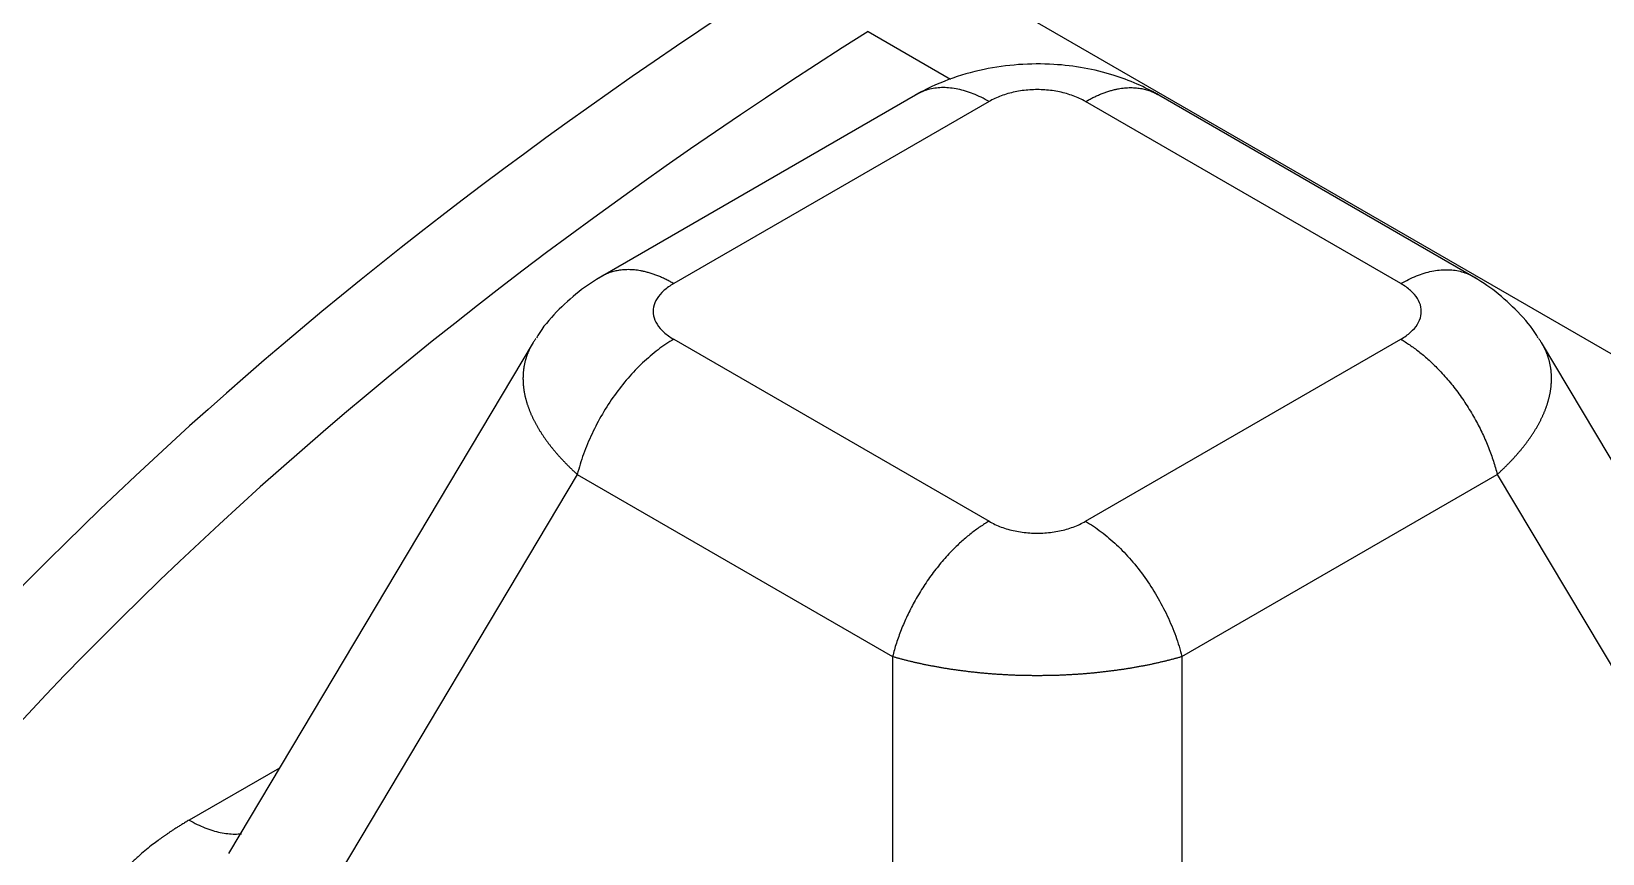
# Model space of a CAD drawing. Header units: millimetres. Extents: x -1286 to 291, y 5350 to 5880.
# Drawn here: x -836.55 to -814.66, y 5627.91 to 5639.37 of the extents above; entities that cross this region are included whole.
import ezdxf

# ---------------------------------------------------------------- set-up
doc = ezdxf.new("R2010")
doc.units = ezdxf.units.MM
doc.layers.add('粗实线层', color=7, linetype='Continuous', lineweight=35)

msp = doc.modelspace()

# ---------------------------------------------------------------- linework, layer by layer
at = {"layer": '粗实线层', "lineweight": 25}
for p, q in [((-824.56, 5640.661, 2078.952), (-774.02, 5611.481, 2078.952)), ((-824.895, 5639.368, 2078.952), (-823.746, 5638.704, 2078.952)), ((-824.145, 5638.531, 2078.952), (-828.678, 5635.914, 2078.952)), ((-823.21, 5638.391, 2078.952), (-827.603, 5635.855, 2078.952)), ((-817.474, 5635.855, 2078.952), (-821.866, 5638.391, 2078.952)), ((-816.399, 5635.914, 2078.952), (-820.932, 5638.531, 2078.952)), ((-827.603, 5635.079, 2078.952), (-823.21, 5632.544, 2078.952)), ((-821.866, 5632.544, 2078.952), (-817.474, 5635.079, 2078.952)), ((-829.562, 5635.033, 2078.952), (-833.805, 5627.918, 2078.952)), ((-811.271, 5627.917, 2078.952), (-815.515, 5635.033, 2078.952)), ((-828.946, 5633.197, 2078.952), (-833.009, 5626.384, 2078.952)), ((-828.946, 5633.197, 2078.952), (-824.554, 5630.661, 2078.952)), ((-820.523, 5630.661, 2078.952), (-816.13, 5633.197, 2078.952)), ((-816.13, 5633.197, 2078.952), (-812.067, 5626.384, 2078.952)), ((-824.554, 5630.661, 2078.952), (-824.554, 5621.502, 2078.952)), ((-820.523, 5630.661, 2078.952), (-820.523, 5621.502, 2078.952)), ((-833.097, 5629.106, 2078.952), (-834.353, 5628.381, 2078.952))]:
    msp.add_line(p, q, dxfattribs=at)
for centre, major_axis, start_param, end_param in [((-768.103, 5619.466, 2078.952), (101.531, 0), 5.605815, 8.437063), ((-768.103, 5617.393, 2078.952), (-100.022, 0), 3.458305, 5.293002), ((-763.839, 5617.004, 2078.952), (-86.224, 0), 5.499194, 7.067177), ((-768.103, 5619.466, 2078.952), (101.531, 0), 2.558511, 4.266019), ((-763.839, 5616.564, 2078.952), (-85.581, 0), 5.513547, 6.151361), ((-763.839, 5607.835, 2078.952), (83.696, 0), 2.390542, 3.115677), ((-763.839, 5607.157, 2078.952), (82.706, 0), 2.401231, 3.222685)]:
    msp.add_ellipse(centre, major_axis=major_axis, ratio=0.57735, start_param=start_param, end_param=end_param, dxfattribs=at)
msp.add_ellipse((-763.839, 5617.004, 2078.952), major_axis=(-86.564, 0), ratio=0.57735, dxfattribs=at)
for points, knots in [([(-681.13, 5632.515, 2078.952), (-681.332, 5632.889, 2078.952), (-681.995, 5634.054, 2078.952), (-683.298, 5635.973, 2078.952), (-685.046, 5638.261, 2078.952), (-686.996, 5640.494, 2078.952), (-689.131, 5642.669, 2078.952), (-691.449, 5644.779, 2078.952), (-693.944, 5646.82, 2078.952), (-696.61, 5648.786, 2078.952), (-699.439, 5650.673, 2078.952), (-702.425, 5652.476, 2078.952), (-705.561, 5654.191, 2078.952), (-708.838, 5655.813, 2078.952), (-712.249, 5657.339, 2078.952), (-715.786, 5658.765, 2078.952), (-719.439, 5660.088, 2078.952), (-723.199, 5661.305, 2078.952), (-727.059, 5662.412, 2078.952), (-731.007, 5663.408, 2078.952), (-735.035, 5664.289, 2078.952), (-739.133, 5665.054, 2078.952), (-743.291, 5665.701, 2078.952), (-747.499, 5666.228, 2078.952), (-751.747, 5666.635, 2078.952), (-756.023, 5666.919, 2078.952), (-760.319, 5667.081, 2078.952), (-764.623, 5667.12, 2078.952), (-768.925, 5667.036, 2078.952), (-773.215, 5666.83, 2078.952), (-777.483, 5666.501, 2078.952), (-781.717, 5666.05, 2078.952), (-785.907, 5665.479, 2078.952), (-790.045, 5664.789, 2078.952), (-794.118, 5663.982, 2078.952), (-798.118, 5663.058, 2078.952), (-802.035, 5662.022, 2078.952), (-805.86, 5660.875, 2078.952), (-809.582, 5659.619, 2078.952), (-813.194, 5658.258, 2078.952), (-816.685, 5656.795, 2078.952), (-820.049, 5655.233, 2078.952), (-822.936, 5653.751, 2078.952), (-824.679, 5652.779, 2078.952), (-825.376, 5652.376, 2078.952)], [0, 0, 0, 0, 0.01138, 0.035611, 0.059864, 0.084135, 0.108421, 0.132719, 0.157024, 0.181336, 0.20565, 0.229966, 0.254282, 0.278597, 0.302911, 0.327222, 0.351532, 0.375839, 0.400144, 0.424446, 0.448747, 0.473047, 0.497345, 0.521641, 0.545937, 0.570232, 0.594526, 0.61882, 0.643114, 0.667408, 0.691703, 0.715998, 0.740295, 0.764592, 0.788891, 0.813192, 0.837495, 0.8618, 0.886107, 0.910417, 0.934729, 0.959044, 0.983362, 1, 1, 1, 1]), ([(-825.376, 5652.376, 2078.952), (-825.912, 5652.067, 2078.952), (-827.446, 5651.158, 2078.952), (-829.886, 5649.598, 2078.952), (-832.623, 5647.664, 2078.952), (-835.193, 5645.653, 2078.952), (-837.588, 5643.57, 2078.952), (-839.805, 5641.42, 2078.952), (-841.834, 5639.207, 2078.952), (-843.678, 5636.939, 2078.952), (-845.303, 5634.616, 2078.952), (-846.318, 5633.043, 2078.952), (-846.735, 5632.236, 2078.952), (-846.738, 5632.23, 2078.952)], [0, 0, 0, 0, 0.05525, 0.160194, 0.265151, 0.370107, 0.475054, 0.579983, 0.684884, 0.789742, 0.894542, 0.999268, 1, 1, 1, 1]), ([(-820.835, 5638.475, 2078.952), (-821.038, 5638.594, 2078.952), (-821.496, 5638.796, 2078.952), (-822.342, 5638.949, 2078.952), (-823.148, 5638.89, 2078.952), (-823.794, 5638.704, 2078.952), (-824.096, 5638.561, 2078.952), (-824.242, 5638.475, 2078.952)], [0, 0, 0, 0, 0.204046, 0.436748, 0.701689, 0.846889, 1, 1, 1, 1]), ([(-823.21, 5638.391, 2078.952), (-823.284, 5638.434, 2078.952), (-823.357, 5638.469, 2078.952), (-823.502, 5638.527, 2078.952), (-823.574, 5638.549, 2078.952), (-823.714, 5638.578, 2078.952), (-823.782, 5638.585, 2078.952), (-823.913, 5638.585, 2078.952), (-823.976, 5638.577, 2078.952), (-824.095, 5638.548, 2078.952), (-824.152, 5638.526, 2078.952), (-824.208, 5638.495, 2078.952), (-824.212, 5638.493, 2078.952), (-824.215, 5638.491, 2078.952)], [0, 0, 0, 0, 0.19719, 0.19719, 0.39438, 0.39438, 0.59157, 0.59157, 0.78876, 0.78876, 0.98595, 0.98595, 1, 1, 1, 1]), ([(-828.59, 5635.965, 2078.952), (-828.708, 5635.897, 2078.952), (-828.937, 5635.745, 2078.952), (-829.242, 5635.461, 2078.952), (-829.438, 5635.239, 2078.952), (-829.509, 5635.109, 2078.952), (-829.515, 5635.098, 2078.952)], [0, 0, 0, 0, 0.310329, 0.634006, 0.969092, 1, 1, 1, 1]), ([(-817.474, 5635.855, 2078.952), (-817.401, 5635.898, 2078.952), (-817.328, 5635.933, 2078.952), (-817.183, 5635.991, 2078.952), (-817.111, 5636.013, 2078.952), (-816.971, 5636.042, 2078.952), (-816.903, 5636.049, 2078.952), (-816.772, 5636.049, 2078.952), (-816.709, 5636.041, 2078.952), (-816.589, 5636.012, 2078.952), (-816.533, 5635.99, 2078.952), (-816.475, 5635.958, 2078.952), (-816.469, 5635.955, 2078.952), (-816.464, 5635.952, 2078.952)], [0, 0, 0, 0, 0.195838, 0.195838, 0.391677, 0.391677, 0.587515, 0.587515, 0.783354, 0.783354, 0.979192, 0.979192, 1, 1, 1, 1]), ([(-815.561, 5635.098, 2078.952), (-815.567, 5635.109, 2078.952), (-815.639, 5635.239, 2078.952), (-815.835, 5635.461, 2078.952), (-816.14, 5635.745, 2078.952), (-816.369, 5635.897, 2078.952), (-816.487, 5635.965, 2078.952)], [0, 0, 0, 0, 0.030831, 0.365963, 0.689677, 1, 1, 1, 1]), ([(-829.523, 5635.091, 2078.952), (-829.526, 5635.088, 2078.952), (-829.531, 5635.08, 2078.952), (-829.539, 5635.069, 2078.952), (-829.548, 5635.055, 2078.952), (-829.556, 5635.042, 2078.952), (-829.564, 5635.029, 2078.952), (-829.572, 5635.016, 2078.952), (-829.58, 5635.002, 2078.952), (-829.588, 5634.988, 2078.952), (-829.595, 5634.975, 2078.952), (-829.602, 5634.961, 2078.952), (-829.609, 5634.947, 2078.952), (-829.616, 5634.933, 2078.952), (-829.622, 5634.919, 2078.952), (-829.628, 5634.905, 2078.952), (-829.634, 5634.891, 2078.952), (-829.64, 5634.876, 2078.952), (-829.645, 5634.862, 2078.952), (-829.651, 5634.847, 2078.952), (-829.655, 5634.833, 2078.952), (-829.66, 5634.818, 2078.952), (-829.665, 5634.803, 2078.952), (-829.669, 5634.788, 2078.952), (-829.673, 5634.774, 2078.952), (-829.677, 5634.759, 2078.952), (-829.68, 5634.743, 2078.952), (-829.683, 5634.728, 2078.952), (-829.686, 5634.713, 2078.952), (-829.689, 5634.698, 2078.952), (-829.692, 5634.682, 2078.952), (-829.694, 5634.667, 2078.952), (-829.696, 5634.652, 2078.952), (-829.697, 5634.636, 2078.952), (-829.699, 5634.62, 2078.952), (-829.7, 5634.605, 2078.952), (-829.701, 5634.589, 2078.952), (-829.702, 5634.573, 2078.952), (-829.702, 5634.557, 2078.952), (-829.703, 5634.541, 2078.952), (-829.703, 5634.526, 2078.952), (-829.702, 5634.51, 2078.952), (-829.702, 5634.493, 2078.952), (-829.701, 5634.477, 2078.952), (-829.7, 5634.461, 2078.952), (-829.699, 5634.445, 2078.952), (-829.697, 5634.429, 2078.952), (-829.696, 5634.412, 2078.952), (-829.694, 5634.396, 2078.952), (-829.691, 5634.38, 2078.952), (-829.689, 5634.363, 2078.952), (-829.686, 5634.347, 2078.952), (-829.683, 5634.33, 2078.952), (-829.68, 5634.314, 2078.952), (-829.677, 5634.297, 2078.952), (-829.673, 5634.281, 2078.952), (-829.669, 5634.264, 2078.952), (-829.665, 5634.248, 2078.952), (-829.66, 5634.231, 2078.952), (-829.655, 5634.214, 2078.952), (-829.65, 5634.197, 2078.952), (-829.645, 5634.181, 2078.952), (-829.64, 5634.164, 2078.952), (-829.634, 5634.147, 2078.952), (-829.628, 5634.13, 2078.952), (-829.622, 5634.114, 2078.952), (-829.616, 5634.097, 2078.952), (-829.609, 5634.08, 2078.952), (-829.602, 5634.063, 2078.952), (-829.595, 5634.046, 2078.952), (-829.588, 5634.029, 2078.952), (-829.58, 5634.012, 2078.952), (-829.572, 5633.995, 2078.952), (-829.564, 5633.979, 2078.952), (-829.556, 5633.962, 2078.952), (-829.547, 5633.945, 2078.952), (-829.539, 5633.928, 2078.952), (-829.53, 5633.911, 2078.952), (-829.521, 5633.894, 2078.952), (-829.511, 5633.877, 2078.952), (-829.502, 5633.86, 2078.952), (-829.492, 5633.843, 2078.952), (-829.482, 5633.826, 2078.952), (-829.471, 5633.809, 2078.952), (-829.461, 5633.793, 2078.952), (-829.45, 5633.776, 2078.952), (-829.439, 5633.759, 2078.952), (-829.428, 5633.742, 2078.952), (-829.416, 5633.725, 2078.952), (-829.405, 5633.708, 2078.952), (-829.393, 5633.691, 2078.952), (-829.381, 5633.674, 2078.952), (-829.369, 5633.658, 2078.952), (-829.356, 5633.641, 2078.952), (-829.344, 5633.624, 2078.952), (-829.331, 5633.607, 2078.952), (-829.318, 5633.591, 2078.952), (-829.304, 5633.574, 2078.952), (-829.291, 5633.557, 2078.952), (-829.277, 5633.54, 2078.952), (-829.263, 5633.524, 2078.952), (-829.249, 5633.507, 2078.952), (-829.235, 5633.49, 2078.952), (-829.221, 5633.474, 2078.952), (-829.206, 5633.457, 2078.952), (-829.191, 5633.441, 2078.952), (-829.176, 5633.424, 2078.952), (-829.161, 5633.408, 2078.952), (-829.145, 5633.391, 2078.952), (-829.13, 5633.375, 2078.952), (-829.114, 5633.359, 2078.952), (-829.098, 5633.342, 2078.952), (-829.082, 5633.326, 2078.952), (-829.066, 5633.31, 2078.952), (-829.049, 5633.293, 2078.952), (-829.032, 5633.277, 2078.952), (-829.016, 5633.261, 2078.952), (-828.998, 5633.245, 2078.952), (-828.981, 5633.229, 2078.952), (-828.964, 5633.213, 2078.952), (-828.952, 5633.202, 2078.952), (-828.946, 5633.197, 2078.952)], [0, 0, 0, 0, 0.005999, 0.014421, 0.022846, 0.031272, 0.039701, 0.04813, 0.056562, 0.064995, 0.073429, 0.081865, 0.090302, 0.09874, 0.107179, 0.11562, 0.124061, 0.132503, 0.140947, 0.149391, 0.157836, 0.166282, 0.174729, 0.183177, 0.191626, 0.200076, 0.208526, 0.216978, 0.225431, 0.233884, 0.242338, 0.250793, 0.259249, 0.267705, 0.276161, 0.284618, 0.293075, 0.301533, 0.30999, 0.318448, 0.326905, 0.335363, 0.34382, 0.352277, 0.360734, 0.36919, 0.377646, 0.386101, 0.394555, 0.403009, 0.411462, 0.419914, 0.428366, 0.436816, 0.445266, 0.453715, 0.462163, 0.470611, 0.479057, 0.487503, 0.495948, 0.504391, 0.512834, 0.521276, 0.529717, 0.538157, 0.546595, 0.555032, 0.563468, 0.571902, 0.580335, 0.588766, 0.597195, 0.605622, 0.614048, 0.622471, 0.630892, 0.639311, 0.647728, 0.656143, 0.664555, 0.672966, 0.681376, 0.689784, 0.69819, 0.706595, 0.714999, 0.723401, 0.731803, 0.740203, 0.748602, 0.756999, 0.765396, 0.773791, 0.782186, 0.790579, 0.798971, 0.807362, 0.815751, 0.824139, 0.832526, 0.840911, 0.849295, 0.857678, 0.866059, 0.874439, 0.882817, 0.891195, 0.899571, 0.907946, 0.91632, 0.924693, 0.933065, 0.941436, 0.949806, 0.958175, 0.966542, 0.974909, 0.983274, 0.991638, 1, 1, 1, 1]), ([(-827.603, 5635.079, 2078.952), (-827.676, 5635.037, 2078.952), (-827.749, 5634.988, 2078.952), (-827.894, 5634.878, 2078.952), (-827.966, 5634.817, 2078.952), (-828.106, 5634.685, 2078.952), (-828.174, 5634.614, 2078.952), (-828.305, 5634.462, 2078.952), (-828.368, 5634.382, 2078.952), (-828.488, 5634.214, 2078.952), (-828.544, 5634.127, 2078.952), (-828.649, 5633.948, 2078.952), (-828.697, 5633.856, 2078.952), (-828.785, 5633.67, 2078.952), (-828.825, 5633.575, 2078.952), (-828.893, 5633.386, 2078.952), (-828.922, 5633.291, 2078.952), (-828.946, 5633.197, 2078.952)], [0, 0, 0, 0, 0.125, 0.125, 0.25, 0.25, 0.375, 0.375, 0.5, 0.5, 0.625, 0.625, 0.75, 0.75, 0.875, 0.875, 1, 1, 1, 1]), ([(-816.13, 5633.197, 2078.952), (-816.125, 5633.202, 2078.952), (-816.113, 5633.213, 2078.952), (-816.095, 5633.229, 2078.952), (-816.078, 5633.245, 2078.952), (-816.061, 5633.261, 2078.952), (-816.044, 5633.277, 2078.952), (-816.028, 5633.293, 2078.952), (-816.011, 5633.31, 2078.952), (-815.995, 5633.326, 2078.952), (-815.979, 5633.342, 2078.952), (-815.963, 5633.359, 2078.952), (-815.947, 5633.375, 2078.952), (-815.931, 5633.391, 2078.952), (-815.916, 5633.408, 2078.952), (-815.901, 5633.424, 2078.952), (-815.886, 5633.441, 2078.952), (-815.871, 5633.457, 2078.952), (-815.856, 5633.474, 2078.952), (-815.842, 5633.491, 2078.952), (-815.827, 5633.507, 2078.952), (-815.813, 5633.524, 2078.952), (-815.799, 5633.541, 2078.952), (-815.786, 5633.557, 2078.952), (-815.772, 5633.574, 2078.952), (-815.759, 5633.591, 2078.952), (-815.746, 5633.607, 2078.952), (-815.733, 5633.624, 2078.952), (-815.72, 5633.641, 2078.952), (-815.708, 5633.658, 2078.952), (-815.696, 5633.675, 2078.952), (-815.684, 5633.691, 2078.952), (-815.672, 5633.708, 2078.952), (-815.66, 5633.725, 2078.952), (-815.649, 5633.742, 2078.952), (-815.638, 5633.759, 2078.952), (-815.627, 5633.776, 2078.952), (-815.616, 5633.793, 2078.952), (-815.605, 5633.81, 2078.952), (-815.595, 5633.826, 2078.952), (-815.585, 5633.843, 2078.952), (-815.575, 5633.86, 2078.952), (-815.565, 5633.877, 2078.952), (-815.556, 5633.894, 2078.952), (-815.547, 5633.911, 2078.952), (-815.538, 5633.928, 2078.952), (-815.529, 5633.945, 2078.952), (-815.521, 5633.962, 2078.952), (-815.512, 5633.979, 2078.952), (-815.504, 5633.996, 2078.952), (-815.497, 5634.013, 2078.952), (-815.489, 5634.03, 2078.952), (-815.482, 5634.046, 2078.952), (-815.475, 5634.063, 2078.952), (-815.468, 5634.08, 2078.952), (-815.461, 5634.097, 2078.952), (-815.455, 5634.114, 2078.952), (-815.449, 5634.131, 2078.952), (-815.443, 5634.147, 2078.952), (-815.437, 5634.164, 2078.952), (-815.431, 5634.181, 2078.952), (-815.426, 5634.198, 2078.952), (-815.421, 5634.214, 2078.952), (-815.417, 5634.231, 2078.952), (-815.412, 5634.248, 2078.952), (-815.408, 5634.264, 2078.952), (-815.404, 5634.281, 2078.952), (-815.4, 5634.298, 2078.952), (-815.397, 5634.314, 2078.952), (-815.393, 5634.331, 2078.952), (-815.39, 5634.347, 2078.952), (-815.388, 5634.364, 2078.952), (-815.385, 5634.38, 2078.952), (-815.383, 5634.396, 2078.952), (-815.381, 5634.413, 2078.952), (-815.379, 5634.429, 2078.952), (-815.378, 5634.445, 2078.952), (-815.377, 5634.462, 2078.952), (-815.376, 5634.478, 2078.952), (-815.375, 5634.494, 2078.952), (-815.374, 5634.51, 2078.952), (-815.374, 5634.526, 2078.952), (-815.374, 5634.542, 2078.952), (-815.374, 5634.558, 2078.952), (-815.375, 5634.574, 2078.952), (-815.376, 5634.589, 2078.952), (-815.377, 5634.605, 2078.952), (-815.378, 5634.621, 2078.952), (-815.379, 5634.636, 2078.952), (-815.381, 5634.652, 2078.952), (-815.383, 5634.667, 2078.952), (-815.385, 5634.683, 2078.952), (-815.388, 5634.698, 2078.952), (-815.391, 5634.713, 2078.952), (-815.394, 5634.729, 2078.952), (-815.397, 5634.744, 2078.952), (-815.4, 5634.759, 2078.952), (-815.404, 5634.774, 2078.952), (-815.408, 5634.789, 2078.952), (-815.412, 5634.804, 2078.952), (-815.417, 5634.818, 2078.952), (-815.421, 5634.833, 2078.952), (-815.426, 5634.848, 2078.952), (-815.432, 5634.862, 2078.952), (-815.437, 5634.877, 2078.952), (-815.443, 5634.891, 2078.952), (-815.449, 5634.905, 2078.952), (-815.455, 5634.919, 2078.952), (-815.461, 5634.933, 2078.952), (-815.468, 5634.947, 2078.952), (-815.475, 5634.961, 2078.952), (-815.482, 5634.975, 2078.952), (-815.489, 5634.989, 2078.952), (-815.497, 5635.002, 2078.952), (-815.505, 5635.016, 2078.952), (-815.513, 5635.029, 2078.952), (-815.521, 5635.043, 2078.952), (-815.529, 5635.056, 2078.952), (-815.538, 5635.069, 2078.952), (-815.546, 5635.08, 2078.952), (-815.551, 5635.088, 2078.952), (-815.553, 5635.091, 2078.952)], [0, 0, 0, 0, 0.008369, 0.016738, 0.025109, 0.03348, 0.041852, 0.050226, 0.0586, 0.066975, 0.075351, 0.083727, 0.092105, 0.100484, 0.108863, 0.117244, 0.125626, 0.13401, 0.142395, 0.150781, 0.159168, 0.167556, 0.175946, 0.184336, 0.192728, 0.201121, 0.209515, 0.217909, 0.226305, 0.234702, 0.2431, 0.251499, 0.259899, 0.268301, 0.276703, 0.285107, 0.293513, 0.301919, 0.310328, 0.318738, 0.32715, 0.335564, 0.34398, 0.352399, 0.360819, 0.369242, 0.377667, 0.386093, 0.394522, 0.402952, 0.411384, 0.419817, 0.428251, 0.436687, 0.445124, 0.453563, 0.462002, 0.470443, 0.478884, 0.487327, 0.49577, 0.504215, 0.51266, 0.521106, 0.529553, 0.538001, 0.54645, 0.5549, 0.563351, 0.571803, 0.580256, 0.588709, 0.597164, 0.605619, 0.614075, 0.622531, 0.630988, 0.639445, 0.647902, 0.65636, 0.664817, 0.673275, 0.681733, 0.69019, 0.698648, 0.707105, 0.715562, 0.724018, 0.732474, 0.740929, 0.749384, 0.757838, 0.766291, 0.774744, 0.783195, 0.791646, 0.800096, 0.808545, 0.816993, 0.825441, 0.833888, 0.842333, 0.850778, 0.859222, 0.867665, 0.876107, 0.884548, 0.892988, 0.901427, 0.909864, 0.9183, 0.926734, 0.935167, 0.943598, 0.952028, 0.960455, 0.968881, 0.977304, 0.985726, 0.994145, 1, 1, 1, 1]), ([(-821.866, 5632.544, 2078.952), (-821.793, 5632.501, 2078.952), (-821.72, 5632.452, 2078.952), (-821.575, 5632.342, 2078.952), (-821.503, 5632.282, 2078.952), (-821.363, 5632.149, 2078.952), (-821.295, 5632.078, 2078.952), (-821.164, 5631.926, 2078.952), (-821.101, 5631.846, 2078.952), (-820.981, 5631.678, 2078.952), (-820.925, 5631.591, 2078.952), (-820.82, 5631.412, 2078.952), (-820.772, 5631.32, 2078.952), (-820.684, 5631.134, 2078.952), (-820.644, 5631.039, 2078.952), (-820.576, 5630.85, 2078.952), (-820.547, 5630.755, 2078.952), (-820.523, 5630.661, 2078.952)], [0, 0, 0, 0, 0.125, 0.125, 0.25, 0.25, 0.375, 0.375, 0.5, 0.5, 0.625, 0.625, 0.75, 0.75, 0.875, 0.875, 1, 1, 1, 1]), ([(-824.554, 5630.661, 2078.952), (-824.547, 5630.659, 2078.952), (-824.534, 5630.655, 2078.952), (-824.513, 5630.649, 2078.952), (-824.493, 5630.644, 2078.952), (-824.472, 5630.638, 2078.952), (-824.451, 5630.632, 2078.952), (-824.43, 5630.627, 2078.952), (-824.409, 5630.621, 2078.952), (-824.387, 5630.615, 2078.952), (-824.366, 5630.61, 2078.952), (-824.344, 5630.605, 2078.952), (-824.322, 5630.599, 2078.952), (-824.3, 5630.594, 2078.952), (-824.278, 5630.589, 2078.952), (-824.256, 5630.583, 2078.952), (-824.233, 5630.578, 2078.952), (-824.21, 5630.573, 2078.952), (-824.188, 5630.568, 2078.952), (-824.165, 5630.563, 2078.952), (-824.142, 5630.558, 2078.952), (-824.119, 5630.553, 2078.952), (-824.095, 5630.549, 2078.952), (-824.072, 5630.544, 2078.952), (-824.048, 5630.539, 2078.952), (-824.025, 5630.535, 2078.952), (-824.001, 5630.53, 2078.952), (-823.977, 5630.526, 2078.952), (-823.953, 5630.521, 2078.952), (-823.928, 5630.517, 2078.952), (-823.904, 5630.512, 2078.952), (-823.88, 5630.508, 2078.952), (-823.855, 5630.504, 2078.952), (-823.83, 5630.5, 2078.952), (-823.806, 5630.496, 2078.952), (-823.781, 5630.492, 2078.952), (-823.756, 5630.488, 2078.952), (-823.731, 5630.484, 2078.952), (-823.705, 5630.481, 2078.952), (-823.68, 5630.477, 2078.952), (-823.655, 5630.473, 2078.952), (-823.629, 5630.47, 2078.952), (-823.604, 5630.466, 2078.952), (-823.578, 5630.463, 2078.952), (-823.552, 5630.46, 2078.952), (-823.526, 5630.457, 2078.952), (-823.5, 5630.453, 2078.952), (-823.474, 5630.45, 2078.952), (-823.448, 5630.447, 2078.952), (-823.422, 5630.445, 2078.952), (-823.395, 5630.442, 2078.952), (-823.369, 5630.439, 2078.952), (-823.342, 5630.436, 2078.952), (-823.316, 5630.434, 2078.952), (-823.289, 5630.431, 2078.952), (-823.262, 5630.429, 2078.952), (-823.236, 5630.427, 2078.952), (-823.209, 5630.424, 2078.952), (-823.182, 5630.422, 2078.952), (-823.155, 5630.42, 2078.952), (-823.128, 5630.418, 2078.952), (-823.101, 5630.416, 2078.952), (-823.074, 5630.415, 2078.952), (-823.047, 5630.413, 2078.952), (-823.019, 5630.411, 2078.952), (-822.992, 5630.41, 2078.952), (-822.965, 5630.408, 2078.952), (-822.938, 5630.407, 2078.952), (-822.91, 5630.406, 2078.952), (-822.883, 5630.404, 2078.952), (-822.855, 5630.403, 2078.952), (-822.828, 5630.402, 2078.952), (-822.8, 5630.401, 2078.952), (-822.773, 5630.401, 2078.952), (-822.745, 5630.4, 2078.952), (-822.718, 5630.399, 2078.952), (-822.69, 5630.399, 2078.952), (-822.662, 5630.398, 2078.952), (-822.635, 5630.398, 2078.952), (-822.607, 5630.398, 2078.952), (-822.58, 5630.397, 2078.952), (-822.552, 5630.397, 2078.952), (-822.524, 5630.397, 2078.952), (-822.497, 5630.397, 2078.952), (-822.469, 5630.398, 2078.952), (-822.441, 5630.398, 2078.952), (-822.414, 5630.398, 2078.952), (-822.386, 5630.399, 2078.952), (-822.359, 5630.399, 2078.952), (-822.331, 5630.4, 2078.952), (-822.303, 5630.401, 2078.952), (-822.276, 5630.401, 2078.952), (-822.248, 5630.402, 2078.952), (-822.221, 5630.403, 2078.952), (-822.194, 5630.404, 2078.952), (-822.166, 5630.406, 2078.952), (-822.139, 5630.407, 2078.952), (-822.111, 5630.408, 2078.952), (-822.084, 5630.41, 2078.952), (-822.057, 5630.411, 2078.952), (-822.03, 5630.413, 2078.952), (-822.003, 5630.415, 2078.952), (-821.975, 5630.416, 2078.952), (-821.948, 5630.418, 2078.952), (-821.921, 5630.42, 2078.952), (-821.894, 5630.422, 2078.952), (-821.867, 5630.424, 2078.952), (-821.841, 5630.427, 2078.952), (-821.814, 5630.429, 2078.952), (-821.787, 5630.431, 2078.952), (-821.761, 5630.434, 2078.952), (-821.734, 5630.436, 2078.952), (-821.708, 5630.439, 2078.952), (-821.681, 5630.442, 2078.952), (-821.655, 5630.445, 2078.952), (-821.629, 5630.448, 2078.952), (-821.602, 5630.451, 2078.952), (-821.576, 5630.454, 2078.952), (-821.55, 5630.457, 2078.952), (-821.524, 5630.46, 2078.952), (-821.499, 5630.463, 2078.952), (-821.473, 5630.467, 2078.952), (-821.447, 5630.47, 2078.952), (-821.422, 5630.473, 2078.952), (-821.396, 5630.477, 2078.952), (-821.371, 5630.481, 2078.952), (-821.346, 5630.484, 2078.952), (-821.321, 5630.488, 2078.952), (-821.296, 5630.492, 2078.952), (-821.271, 5630.496, 2078.952), (-821.246, 5630.5, 2078.952), (-821.221, 5630.504, 2078.952), (-821.197, 5630.508, 2078.952), (-821.172, 5630.513, 2078.952), (-821.148, 5630.517, 2078.952), (-821.124, 5630.521, 2078.952), (-821.1, 5630.526, 2078.952), (-821.076, 5630.53, 2078.952), (-821.052, 5630.535, 2078.952), (-821.028, 5630.539, 2078.952), (-821.005, 5630.544, 2078.952), (-820.981, 5630.549, 2078.952), (-820.958, 5630.553, 2078.952), (-820.935, 5630.558, 2078.952), (-820.912, 5630.563, 2078.952), (-820.889, 5630.568, 2078.952), (-820.866, 5630.573, 2078.952), (-820.844, 5630.578, 2078.952), (-820.821, 5630.584, 2078.952), (-820.799, 5630.589, 2078.952), (-820.777, 5630.594, 2078.952), (-820.755, 5630.599, 2078.952), (-820.733, 5630.605, 2078.952), (-820.711, 5630.61, 2078.952), (-820.689, 5630.616, 2078.952), (-820.668, 5630.621, 2078.952), (-820.647, 5630.627, 2078.952), (-820.626, 5630.632, 2078.952), (-820.605, 5630.638, 2078.952), (-820.584, 5630.644, 2078.952), (-820.563, 5630.649, 2078.952), (-820.543, 5630.655, 2078.952), (-820.529, 5630.659, 2078.952), (-820.523, 5630.661, 2078.952)], [0, 0, 0, 0, 0.006177, 0.012354, 0.018532, 0.024711, 0.030891, 0.037071, 0.043252, 0.049434, 0.055616, 0.061799, 0.067982, 0.074166, 0.080351, 0.086537, 0.092724, 0.098912, 0.105101, 0.11129, 0.117481, 0.123672, 0.129864, 0.136058, 0.142251, 0.148446, 0.154641, 0.160838, 0.167034, 0.173232, 0.179431, 0.18563, 0.19183, 0.198031, 0.204233, 0.210436, 0.21664, 0.222845, 0.229051, 0.235259, 0.241468, 0.247678, 0.25389, 0.260103, 0.266319, 0.272535, 0.278754, 0.284973, 0.291194, 0.297416, 0.30364, 0.309864, 0.31609, 0.322316, 0.328543, 0.334772, 0.341001, 0.347231, 0.353461, 0.359693, 0.365925, 0.372158, 0.378391, 0.384625, 0.39086, 0.397095, 0.403332, 0.409568, 0.415806, 0.422044, 0.428283, 0.434523, 0.440763, 0.447004, 0.453245, 0.459486, 0.465728, 0.47197, 0.478212, 0.484455, 0.490697, 0.49694, 0.503183, 0.509425, 0.515668, 0.52191, 0.528152, 0.534393, 0.540634, 0.546875, 0.553116, 0.559355, 0.565595, 0.571833, 0.578071, 0.584309, 0.590546, 0.596782, 0.603018, 0.609253, 0.615487, 0.621721, 0.627954, 0.634187, 0.640418, 0.64665, 0.65288, 0.659109, 0.665338, 0.671565, 0.677791, 0.684017, 0.690241, 0.696464, 0.702686, 0.708906, 0.715125, 0.721342, 0.727558, 0.733772, 0.739985, 0.746196, 0.752405, 0.758614, 0.764821, 0.771027, 0.777231, 0.783435, 0.789638, 0.79584, 0.802041, 0.808241, 0.81444, 0.820639, 0.826837, 0.833033, 0.839229, 0.845424, 0.851618, 0.857812, 0.864004, 0.870196, 0.876386, 0.882575, 0.888763, 0.894951, 0.901137, 0.907322, 0.913506, 0.91969, 0.925872, 0.932054, 0.938235, 0.944415, 0.950595, 0.956774, 0.962951, 0.969128, 0.975305, 0.98148, 0.987654, 0.993828, 1, 1, 1, 1]), ([(-834.353, 5628.381, 2078.952), (-834.362, 5628.376, 2078.952), (-834.379, 5628.366, 2078.952), (-834.405, 5628.351, 2078.952), (-834.429, 5628.336, 2078.952), (-834.453, 5628.322, 2078.952), (-834.476, 5628.307, 2078.952), (-834.498, 5628.293, 2078.952), (-834.52, 5628.28, 2078.952), (-834.541, 5628.267, 2078.952), (-834.561, 5628.254, 2078.952), (-834.58, 5628.241, 2078.952), (-834.599, 5628.229, 2078.952), (-834.617, 5628.217, 2078.952), (-834.634, 5628.205, 2078.952), (-834.65, 5628.194, 2078.952), (-834.666, 5628.183, 2078.952), (-834.682, 5628.172, 2078.952), (-834.696, 5628.162, 2078.952), (-834.71, 5628.152, 2078.952), (-834.724, 5628.143, 2078.952), (-834.755, 5628.121, 2078.952), (-834.808, 5628.082, 2078.952), (-834.886, 5628.023, 2078.952), (-834.975, 5627.952, 2078.952), (-835.073, 5627.867, 2078.952), (-835.173, 5627.771, 2078.952), (-835.271, 5627.668, 2078.952), (-835.36, 5627.565, 2078.952), (-835.434, 5627.468, 2078.952), (-835.476, 5627.406, 2078.952), (-835.494, 5627.379, 2078.952)], [0, 0, 0, 0, 0.017766, 0.03511, 0.05203, 0.068527, 0.0846, 0.100248, 0.115472, 0.130271, 0.144645, 0.158594, 0.172118, 0.185216, 0.197889, 0.210135, 0.221956, 0.233351, 0.24432, 0.254863, 0.264979, 0.274669, 0.325857, 0.387583, 0.459867, 0.542725, 0.641054, 0.738048, 0.833723, 0.928075, 1, 1, 1, 1]), ([(-834.353, 5628.381, 2078.952), (-834.28, 5628.338, 2078.952), (-834.206, 5628.303, 2078.952), (-834.061, 5628.245, 2078.952), (-833.99, 5628.223, 2078.952), (-833.85, 5628.194, 2078.952), (-833.782, 5628.187, 2078.952), (-833.685, 5628.187, 2078.952), (-833.655, 5628.189, 2078.952), (-833.625, 5628.192, 2078.952)], [0, 0, 0, 0, 0.287925, 0.287925, 0.57585, 0.57585, 0.863775, 0.863775, 1, 1, 1, 1])]:
    msp.add_open_spline(points, degree=3, knots=knots, dxfattribs=at)
for points in [[(-821.866, 5638.391, 2078.952), (-821.919, 5638.422, 2078.952), (-822.033, 5638.474, 2078.952), (-822.226, 5638.53, 2078.952), (-822.433, 5638.558, 2078.952), (-822.644, 5638.558, 2078.952), (-822.85, 5638.53, 2078.952), (-823.044, 5638.474, 2078.952), (-823.157, 5638.422, 2078.952), (-823.21, 5638.391, 2078.952)], [(-827.603, 5635.855, 2078.952), (-827.655, 5635.825, 2078.952), (-827.747, 5635.759, 2078.952), (-827.842, 5635.648, 2078.952), (-827.891, 5635.528, 2078.952), (-827.891, 5635.406, 2078.952), (-827.843, 5635.287, 2078.952), (-827.747, 5635.175, 2078.952), (-827.655, 5635.11, 2078.952), (-827.603, 5635.079, 2078.952)], [(-817.474, 5635.079, 2078.952), (-817.421, 5635.11, 2078.952), (-817.33, 5635.175, 2078.952), (-817.234, 5635.287, 2078.952), (-817.186, 5635.406, 2078.952), (-817.186, 5635.528, 2078.952), (-817.234, 5635.648, 2078.952), (-817.33, 5635.759, 2078.952), (-817.421, 5635.825, 2078.952), (-817.474, 5635.855, 2078.952)], [(-823.21, 5632.544, 2078.952), (-823.157, 5632.513, 2078.952), (-823.044, 5632.46, 2078.952), (-822.85, 5632.405, 2078.952), (-822.644, 5632.377, 2078.952), (-822.433, 5632.377, 2078.952), (-822.226, 5632.405, 2078.952), (-822.033, 5632.46, 2078.952), (-821.919, 5632.513, 2078.952), (-821.866, 5632.544, 2078.952)]]:
    msp.add_open_spline(points, degree=3, dxfattribs=at)
for points, weights in [([(-821.866, 5638.391, 2078.952), (-821.491, 5638.608, 2078.952), (-821.136, 5638.649, 2078.952), (-820.861, 5638.491, 2078.952)], [1.10246344043, 1.0164084024, 0.984559061101, 1.00691541652]), ([(-827.603, 5635.855, 2078.952), (-827.981, 5636.074, 2078.952), (-828.338, 5636.114, 2078.952), (-828.613, 5635.952, 2078.952)], [1.10246344043, 1.01583209582, 0.984134905074, 1.00737186818]), ([(-817.474, 5635.079, 2078.952), (-816.846, 5634.717, 2078.952), (-816.335, 5634.001, 2078.952), (-816.13, 5633.197, 2078.952)], [1.10246344043, 0.965844453474, 0.965845519864, 1.1024666396]), ([(-823.21, 5632.544, 2078.952), (-823.838, 5632.181, 2078.952), (-824.35, 5631.465, 2078.952), (-824.554, 5630.661, 2078.952)], [1.10246344043, 0.965844453474, 0.965845519864, 1.1024666396])]:
    msp.add_rational_spline(points, weights, degree=3, dxfattribs=at)

doc.saveas('drawing.dxf')
